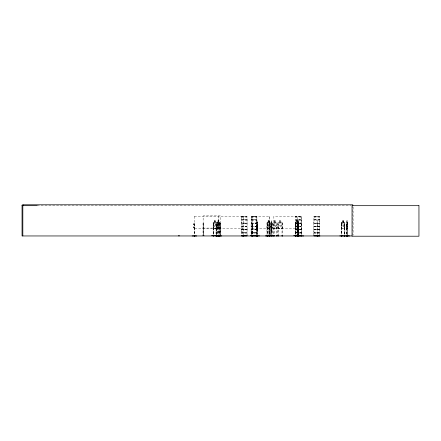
<?xml version="1.0" encoding="UTF-8"?>
<svg xmlns="http://www.w3.org/2000/svg" width="441" height="441" viewBox="0 0 441 441"><rect width="100%" height="100%" fill="white"/><g stroke="black" fill="none" stroke-linecap="round" stroke-linejoin="round"><path stroke-width="0.33" stroke-dasharray="2.21 1.65" d="M241.337 231.161L241.288 232.771L247.109 232.842L241.288 232.931L241.337 235.759M241.337 221.553L241.337 222.975L241.315 220.02M247.037 231.161L247.098 229.397L241.288 229.386L241.299 223.339L247.109 223.256L241.332 222.959L247.076 223.135M247.037 221.553L247.109 219.872M251.172 231.161L251.111 232.771L256.943 232.842L251.166 233.129L256.916 232.931M251.172 221.553L251.172 222.975L251.15 220.02M256.871 231.161L256.905 223.124L251.122 223.152L251.111 229.397L256.91 229.375M256.871 221.553L256.871 219.624L251.111 219.794L256.916 219.783M295.536 232.661L295.558 231.161M295.558 221.553L295.558 222.975L295.514 219.954L301.33 219.872L295.509 219.96M301.258 231.161L301.313 229.397L295.514 229.386L295.553 229.755L301.264 229.755L301.33 232.842L295.536 232.694M301.258 221.553L301.297 219.971M313.904 229.706L313.904 232.627L313.909 231.161M313.909 221.553L313.909 222.975L313.915 216.763L319.62 216.757L319.675 219.932L313.854 219.943M319.615 231.161L319.67 229.397L313.86 229.386L313.871 223.339L319.681 223.24M319.615 221.553L319.664 219.96M257.037 225.643L257.18 224.138L257.169 226.845L257.136 223.962M257.048 226.156L257.097 230.196M257.235 226.85L257.103 228.355M271.496 225.643L271.557 224.138M271.507 226.156L271.612 231.701M271.645 226.85L271.634 228.355L271.595 223.984M257.07 227.606L257.097 226.145M271.529 227.606L271.557 226.145M257.158 226.85L257.142 223.984M271.518 227.925L271.507 230.147M271.535 227.936L271.612 225.649M257.153 234.601L257.158 222.347L257.048 230.196L257.224 228.306M271.502 229.678L271.684 228.306M271.584 222.347L271.601 234.601M241.337 219.64L247.098 219.794L241.337 219.64L241.343 216.763M247.092 229.386L247.076 223.339M247.037 235.759L247.098 232.887M247.048 233.129L241.332 233.129M251.172 219.607L251.161 216.757L256.932 216.851M251.172 229.21L256.871 229.21M256.871 233.129L256.871 235.759M257.169 229.645L257.048 230.147M301.264 219.624L295.553 219.64L295.547 216.757L301.297 216.768L295.498 216.79L301.269 216.768L301.319 219.811M295.558 232.578L301.264 232.561M301.308 229.386L301.28 223.091M301.258 235.759L301.319 232.903M319.664 229.386L319.659 223.344M319.615 235.759L319.675 232.782L313.904 232.627M257.053 229.667L257.158 225.649M256.916 219.954L251.105 219.811M313.838 232.842L313.909 235.759M347.491 228.355L347.657 226.861M298.491 228.355L298.684 226.861M298.673 226.85L298.551 228.355L295.586 228.355L295.222 226.861L295.222 222.826L295.63 222.297L298.546 222.297M295.553 220.153L301.264 220.153L301.264 222.959L295.553 222.959L295.558 235.759M301.33 223.273L295.52 223.339M247.109 226.442L241.288 226.382M313.86 226.398L319.681 226.426L313.86 226.47M298.43 225.649L298.237 226.85L297.873 226.85L297.681 225.649M219.971 226.85L219.657 228.306L217.242 228.306L216.889 222.826L217.275 222.347M219.684 228.355L220.042 226.861M216.31 226.861L215.947 228.355L213.455 228.355L213.091 222.826L213.499 222.297L215.974 222.297L216.31 222.832L216.333 234.601M344.2 222.297L344.575 222.832L344.184 228.306L341.742 228.306M344.212 228.355L344.537 226.861M297.592 222.297L297.482 222.854L297.642 222.297M270.118 226.85L269.765 228.306L267.323 228.306L266.97 226.861L267.334 228.355M269.793 228.355L270.19 226.861L270.19 222.826L269.782 222.297M241.282 219.794L247.098 219.916M241.299 229.375L241.332 232.561L247.048 232.561L247.048 229.755L241.332 229.755M251.105 229.414L251.166 232.561L256.877 232.561L256.877 229.755L251.166 229.755M247.059 229.64L241.282 229.535M251.138 223.124L256.877 222.959L256.877 220.153L251.166 220.153M319.675 223.179L313.865 223.152L319.62 222.959L319.62 220.153L313.904 220.153M295.52 223.135L301.302 223.152M277.097 226.85L276.595 228.306L273.139 228.306L272.687 226.85L272.687 222.854L273.117 222.297L276.617 222.297L277.146 222.826L277.086 234.601M277.146 226.861L276.628 228.355L273.1 228.355L272.637 226.861M282.438 226.85L281.937 228.306L278.48 228.306L278.034 226.85M295.503 232.787L301.324 232.798M295.525 229.359L301.264 229.193M347.26 220.842L346.847 220.842L346.654 222.848L346.615 234.601M241.299 216.768L247.059 216.763L241.315 216.763L247.059 216.763L247.043 219.64M246.315 217.049L246.784 217M256.149 217.049L256.645 217.049M300.536 217.049L301.038 217.049M318.887 217.049L319.389 217.049M241.607 217.049L242.489 217.049M251.436 217.049L252.324 217.049M295.823 217.049L296.71 217.049M314.179 217.049L315.067 217.049M267.345 222.297L266.97 222.832L266.987 234.601M216.867 234.601L216.856 222.826L217.264 222.297M213.163 234.601L213.124 222.826L213.516 222.347M295.294 234.601L295.255 222.826L295.646 222.347M344.245 228.355L341.714 228.355L341.351 222.826L341.758 222.297M341.422 222.848L341.775 222.347M295.52 226.233L301.28 226.227M295.52 226.343L301.308 226.382M319.637 226.349L313.871 226.371M278.034 222.854L278.486 222.347M217.942 222.347L217.419 222.848L217.419 225.649L217.942 226.85L218.923 226.85L219.447 225.649L219.447 222.848L218.923 222.347M343.473 220.842L342.448 220.842L342.481 222.347L341.918 222.848L341.918 225.649L342.448 226.85L343.44 226.85L343.969 225.649L343.969 222.848L343.44 222.347M241.293 226.25L247.048 226.233M256.894 226.365L251.15 226.349M37.204 205.682L351.35 205.682M194.327 216.322L218.753 216.322L218.753 234.855M256.882 216.884L251.105 216.807L256.882 216.768L256.877 219.624M241.337 217.049L247.037 217.049M251.172 217.049L256.871 217.049M295.558 217.049L301.258 217.049M313.909 217.049L319.615 217.049M313.904 219.585L319.62 219.585M313.865 219.783L319.67 219.827M241.332 220.153L247.048 220.153L247.043 222.975M257.125 220.792L257.208 222.347M268.029 220.792L269.131 220.792L269.093 222.347L269.589 222.848L269.589 225.649L269.06 226.85L268.067 226.85L267.538 225.649L267.538 222.848L268.067 222.347L268.067 220.792L268.029 222.297M271.584 220.792L271.662 222.347M297.383 220.792L296.286 220.792L296.319 222.347L295.79 222.848L295.79 225.649L296.319 226.85L297.311 226.85L297.84 225.649L297.873 222.848L298.237 222.848L298.281 235.957M317.564 220.792L317.564 234.601M343.511 222.297L343.511 220.792L342.414 220.792L342.448 222.347M214.188 220.842L215.214 220.842M217.942 220.842L218.957 220.842M268.067 220.842L269.093 220.842L269.06 222.347M274.192 220.842L275.592 220.842M279.533 220.842L280.939 220.842M296.319 220.842L297.344 220.842M297.873 220.842L298.281 220.842M218.747 221.095L218.119 221.095L218.119 221.591L218.747 221.591M297.94 221.095L297.94 221.591M346.913 221.095L346.913 221.591M217.226 222.297L219.712 222.297M267.307 222.297L269.815 222.297M271.684 222.297L271.695 234.601M341.725 222.297L344.234 222.297M257.241 222.826L257.153 222.297L257.301 234.601M298.502 222.297L298.728 234.601M341.351 222.826L341.422 234.601M216.277 222.832L215.941 222.297M217.942 222.848L218.923 222.848M298.072 222.297L298.441 222.832L298.463 234.601M344.575 222.832L344.184 222.347M219.998 223.3L220.406 223.3M251.122 223.328L256.916 223.328M194.354 223.389L193.593 223.389L193.593 225.323L194.354 225.323M241.337 223.521L247.048 223.521M251.166 223.521L256.877 223.521M295.553 223.521L301.264 223.521M313.909 223.521L319.62 223.521M194.327 223.741L194.74 223.741L194.74 234.855M213.163 223.741L213.565 223.741L213.565 234.601M216.867 223.741L217.275 223.741L217.275 234.601M218.753 223.741L218.339 223.741L218.339 234.855M218.879 223.741L219.293 223.741L219.293 234.855M220.131 223.741L219.728 223.741L219.728 234.601M243.305 223.741L242.892 223.741L242.892 234.855M251.927 223.741L252.401 223.741L252.401 234.855M256.673 223.741L256.827 235.957M257.142 223.741L257.312 235.957M266.987 223.741L267.389 223.741L267.389 235.957M269.379 223.741L268.905 223.741L268.905 234.855M271.601 223.741L271.843 234.601M272.604 223.741L273.023 223.741L273.018 235.957M273.85 223.741L274.285 223.741L274.247 234.855M277.091 223.741L276.672 223.741L276.672 234.601M282.438 223.741L282.019 223.741L282.019 234.601M295.294 223.741L295.696 223.741L295.696 234.601M301.545 223.741L301.385 234.855M317.564 223.741L317.724 235.957M341.422 223.741L341.825 223.741L341.825 234.601M346.505 223.741L346.764 234.601M347.558 223.741L347.822 234.601M193.593 224.149L194.354 224.149M193.593 224.353L194.354 224.342M193.593 224.546L194.354 224.546M217.942 225.649L218.923 225.649M269.06 225.649L268.067 225.649L268.067 222.848L269.06 222.848L269.021 234.855M297.873 225.649L298.237 225.649M251.161 226.233L256.882 226.233M313.898 226.233L319.626 226.233M194.354 226.602L193.593 226.602L193.593 228.537L218.753 228.537M241.337 226.652L247.037 226.652M251.172 226.652L256.871 226.652M295.558 226.652L301.258 226.652M313.909 226.652L319.615 226.652M213.091 226.861L213.516 228.306M271.551 226.861L271.684 228.355L271.568 225.649M297.482 226.85L297.636 228.355L297.521 226.861M341.351 226.861L341.747 228.355M346.444 226.861L346.576 228.355L347.541 228.355M193.593 227.363L194.354 227.363M193.593 227.567L194.354 227.556M193.593 227.76L194.354 227.76M298.524 227.98L297.791 222.297M203.136 228.091L220.406 228.091M213.477 228.306L215.958 228.306M295.608 228.306L298.54 228.306M346.587 228.306L347.53 228.306M217.215 228.355L219.717 228.355M256.673 228.355L256.618 220.792L256.673 234.601M267.296 228.355L269.826 228.355M218.879 228.537L243.305 228.537M251.927 228.537L269.379 228.537M273.85 228.537L297.438 228.537M241.332 229.193L247.048 229.226M313.904 229.193L319.62 229.226M251.122 229.563L256.916 229.563M295.514 229.563L301.302 229.563M313.865 229.563L319.659 229.563M313.909 229.739L319.62 229.755L319.664 232.754M257.153 231.701L257.086 229.601M313.904 232.561L319.62 232.561M313.865 232.931L319.659 232.931M301.264 233.129L295.509 232.931M313.904 233.129L319.62 233.129M297.84 222.848L297.311 222.347L297.344 220.792M269.765 222.347L270.157 222.848L270.157 234.601M298.055 222.347L298.375 222.854L298.375 226.85M219.673 222.297L220.042 222.832L220.02 234.601M219.657 222.347L219.971 222.854L219.998 235.064M298.43 222.848L298.248 220.792M216.856 226.861L217.253 228.355M347.486 222.297L347.712 235.957M346.654 225.649L346.847 226.85L347.21 226.85L347.221 220.792M251.166 233.074L251.172 235.759M346.505 226.85L346.626 228.355M271.695 222.848L271.634 220.792M271.546 229.601L271.496 225.632M353.087 207.055L353.087 235.268M352.817 205.682L352.817 235.279M347.558 234.601L347.536 222.297L346.582 222.297L346.455 222.848L346.505 234.601M347.26 222.347L347.271 220.792L346.835 220.792L346.847 222.347M344.702 234.601L344.702 223.741L344.3 223.741L344.3 234.601M344.592 223.741L344.592 234.601M344.41 223.741L344.41 235.957M343.473 220.792L343.473 222.347M341.714 223.741L341.714 234.601M341.532 223.741L341.532 234.601M301.539 216.322L301.545 234.855M298.838 234.601L298.838 223.741L298.171 223.741L298.171 234.601M298.64 222.826L298.574 234.601M298.298 222.297L298.298 220.792L297.857 220.792L297.647 234.601M297.923 220.842L297.923 222.347M297.758 235.957L297.758 223.741L297.041 223.741L297.041 234.855M297.609 223.741L297.609 234.601M297.521 222.832L297.482 234.855L297.438 216.322L273.85 216.322L273.85 234.855M295.404 223.741L295.404 234.601M282.438 222.848L282.438 234.601M278.365 235.957L278.365 223.741L277.951 223.741L277.951 234.601M272.637 222.832L272.61 234.601M271.766 223.741L271.766 235.957M270.267 234.601L270.267 223.741L269.864 223.741L269.864 234.601M269.975 223.741L269.975 234.601M269.379 234.855L269.379 216.322L251.927 216.322L251.927 234.855M269.264 223.741L269.313 234.855M269.197 216.322L269.197 234.855M269.082 223.741L269.082 234.855M267.279 223.741L267.279 234.601M267.097 223.741L267.097 234.601M252.291 223.741L252.329 234.855M252.219 223.741L252.219 234.855M252.109 216.322L252.109 234.855M252.043 223.741L251.993 234.855M243.305 234.855L243.305 216.322L218.879 216.322L218.879 234.855M220.406 235.064L220.406 215.881L203.136 215.881L203.185 235.511M220.291 223.3L220.291 235.064M220.109 223.3L220.109 235.064M219.844 223.741L219.844 235.957M218.923 228.355L218.995 220.792L217.909 220.792L217.942 228.355M217.159 223.741L217.159 234.601M216.983 223.741L216.983 234.601M216.443 234.601L216.443 223.741L216.04 223.741L216.04 234.601M216.151 223.741L216.151 235.957M215.252 222.297L215.252 220.792L214.15 220.792L214.188 222.347L213.659 222.848L213.659 225.649L214.188 226.85L215.18 226.85L215.71 225.649L215.71 222.848L215.18 222.347L215.214 220.792M214.221 220.842L214.221 222.347M213.455 223.741L213.455 234.601M213.273 223.741L213.273 234.601M204.652 235.511L201.438 235.511M203.318 223.3L203.351 235.511M203.202 235.064L203.268 235.511M194.514 223.741L194.509 234.855M194.354 216.322L194.327 234.855M313.843 216.807L319.681 216.818L313.849 216.79M298.408 226.85L298.077 228.355L298.441 226.861M282.488 226.861L281.97 228.355L278.447 228.355L277.984 226.861L277.984 222.832L278.464 222.297L281.959 222.297L282.488 222.826L282.488 226.861M276.342 225.649L275.592 226.85L274.192 226.85L273.442 225.649L273.442 222.848L274.192 222.347L274.142 220.792L275.642 220.792L275.592 222.347L276.342 222.848L276.342 225.649M281.689 225.649L280.939 226.85L279.533 226.85L278.784 225.649L278.784 222.848L279.533 222.347L279.484 220.792L280.989 220.792L280.934 222.347L281.689 222.848L281.689 225.649M215.004 221.095L214.365 221.095L214.365 221.591L215.004 221.591L215.004 221.095M268.883 221.095L268.244 221.095L268.244 221.591L268.883 221.591L268.883 221.095M275.344 221.095L274.445 221.095L274.445 221.591L275.344 221.591L275.344 221.095M280.685 221.095L279.787 221.095L279.787 221.591L280.685 221.591L280.685 221.095M297.135 221.095L296.495 221.095L296.495 221.591L297.135 221.591L297.135 221.095M343.263 221.095L342.624 221.095L342.624 221.591L343.263 221.591L343.263 221.095M215.18 222.848L214.188 222.848L214.188 225.649L215.18 225.649L215.18 222.848M275.592 222.848L274.192 222.848L274.192 225.649L275.592 225.649L275.592 222.848M280.939 222.848L279.533 222.848L279.533 225.649L280.939 225.649L280.939 222.848M297.311 222.848L296.319 222.848L296.319 225.649L297.311 225.649L297.311 222.848M343.44 222.848L342.448 222.848L342.448 225.649L343.44 225.649L343.44 222.848M347.21 222.848L346.847 222.848L346.847 225.649L347.21 225.649L347.21 222.848M203.428 223.3L203.02 223.3L203.02 235.511L202.987 235.064L203.472 235.064L203.472 235.511L203.428 223.3"/><path stroke-width="0.66" d="M196.725 235.946L192.149 235.946M303.75 235.946L293.678 235.709M273.966 235.891L273.949 235.511M344.349 235.891L344.316 235.511L344.267 235.957M218.356 235.924L218.383 235.511L218.289 235.957M211.564 235.703L221.784 235.924M265.366 235.891L274.407 235.709M296.997 235.637L296.958 235.891M339.796 235.913L349.967 235.957M250.383 235.726L259.606 235.891M272.968 235.946L272.968 235.511M274.203 235.924L274.192 235.511M218.879 235.511L218.786 235.891M272.444 235.726L272.56 235.511M23.428 205.109L22.05 205.109L22.05 235.957L352.127 235.957M22.05 205.682L37.176 205.682M241.337 235.759L247.037 235.759M282.422 235.726L282.648 235.946L282.483 235.511M313.909 235.759L319.934 235.957M241.326 235.836L247.048 235.83M251.161 235.83L256.882 235.836M295.547 235.836L301.269 235.83M313.898 235.836L319.626 235.83M298.337 235.924L298.331 235.511L298.414 235.957M297.107 235.929L297.135 235.511M346.466 235.924L346.494 235.511M268.79 235.924L268.801 235.577M298.144 235.891L298.188 235.511M269.49 235.891L269.484 235.577M352.817 205.682L352.817 204.789L22.827 204.789L22.827 235.957M347.828 235.511L347.833 235.957M347.751 235.511L347.773 235.957M347.712 235.511L347.701 235.957M347.607 235.511L347.547 235.957M347.525 235.511L347.525 235.957M346.659 235.511L346.626 235.957L346.554 235.511M344.702 235.511L344.702 235.957M344.592 235.511L344.625 235.957M344.542 235.511L344.526 235.957M344.465 235.511L344.482 235.957M341.858 235.637L341.858 235.957M341.825 235.511L341.747 235.957M341.714 235.511L341.665 235.957L341.582 235.511M341.532 235.511L341.499 235.957M341.422 235.511L341.389 235.957M317.774 235.511L317.774 235.957M317.724 235.511L317.724 235.957M317.542 235.511L317.564 235.957M301.561 235.511L301.545 235.957M301.379 235.511L301.385 235.957M298.849 235.511L298.871 235.957M298.789 235.511L298.766 235.957M298.728 235.511L298.717 235.957M298.651 235.511L298.563 235.957L298.496 235.511M298.281 235.511L298.248 235.957M297.758 235.511L297.774 235.957M297.647 235.511L297.708 235.957M297.636 235.511L297.62 235.957M297.526 235.511L297.499 235.957L297.449 235.511M297.074 235.511L297.036 235.957M295.729 235.637L295.729 235.957M295.696 235.511L295.679 235.957M295.619 235.957L295.531 235.511L295.47 235.957M295.404 235.511L295.354 235.957L295.294 235.511M282.427 235.511L282.394 235.957L282.389 235.511M282.069 235.957L282.064 235.511L281.975 235.957M278.37 235.511L278.414 235.957M278.315 235.511L278.321 235.957M278.006 235.511L277.99 235.957L277.902 235.511M276.722 235.511L276.728 235.957M276.672 235.511L276.628 235.957M274.335 235.637L274.335 235.957L274.247 235.511M273.889 235.511L273.883 235.957M273.844 235.511L273.8 235.957M273.018 235.511L273.073 235.957M272.659 235.511L272.659 235.957L272.566 235.511M271.877 235.511L271.865 235.957M271.761 235.511L271.772 235.957M271.689 235.511L271.684 235.957M271.562 235.511L271.612 235.957M270.267 235.511L270.107 235.957M270.046 235.511L270.024 235.957M269.975 235.511L269.942 235.957M269.881 235.511L269.831 235.957M269.694 235.577L269.694 235.957M269.412 235.511L269.39 235.957M269.264 235.511L269.313 235.957M269.197 235.511L269.197 235.957M269.148 235.511L269.087 235.957L269.021 235.511M268.905 235.511L268.938 235.957M267.422 235.637L267.422 235.957M267.389 235.511L267.373 235.957M267.279 235.511L267.312 235.957M267.147 235.511L267.163 235.957M267.064 235.511L267.097 235.957M266.987 235.511L266.987 235.957M266.954 235.511L266.954 235.957M257.434 235.511L257.417 235.957M257.312 235.957L257.312 235.511L257.23 235.957M257.208 235.511L257.153 235.957M257.097 235.511L257.12 235.957M256.855 235.511L256.855 235.957M256.827 235.511L256.827 235.957M256.673 235.511L256.673 235.957L256.623 235.511M252.401 235.511L252.362 235.957L252.329 235.511M252.169 235.511L252.252 235.957M252.07 235.511L252.147 235.957M252.043 235.957L252.015 235.511L251.927 235.957M251.635 235.577L251.635 235.957M243.349 235.511L243.366 235.957M243.256 235.511L243.338 235.957M243.123 235.577L243.123 235.957M242.936 235.511L242.892 235.957M242.842 235.637L242.842 235.957M220.169 235.511L220.131 235.957M220.053 235.511L220.02 235.957M219.954 235.511L219.971 235.957M219.91 235.511L219.695 235.957M219.342 235.957L219.293 235.511L219.243 235.957M218.923 235.511L218.929 235.957M218.753 235.511L218.786 235.957M218.703 235.511L218.703 235.957M217.259 235.511L217.308 235.957M217.159 235.511L217.192 235.957M217.11 235.511L217.093 235.957M217.049 235.511L216.983 235.957M216.95 235.511L216.884 235.957M216.867 235.511L216.867 235.957M216.426 235.511L216.476 235.957M216.366 235.511L216.366 235.957L216.266 235.511M216.2 235.511L216.151 235.957M216.118 235.637L216.118 235.957M216.04 235.511L216.007 235.957M213.598 235.637L213.598 235.957M213.565 235.511L213.339 235.957M213.24 235.511L213.273 235.957M213.124 235.511L213.163 235.957M194.79 235.637L194.79 235.957M194.69 235.511L194.74 235.957M194.564 235.511L194.558 235.957M194.542 235.511L194.509 235.957M194.376 235.511L194.376 235.957M194.31 235.511L194.294 235.957M194.277 235.511L194.266 235.957M179.25 235.577L179.25 235.957M178.357 235.577L178.357 235.957M418.95 205.682L352.039 205.682L352.039 236.211L418.95 236.211L418.95 205.682M346.802 235.957L346.802 235.511L346.78 235.957M277.086 235.957L277.091 235.511L277.047 235.957"/></g></svg>
